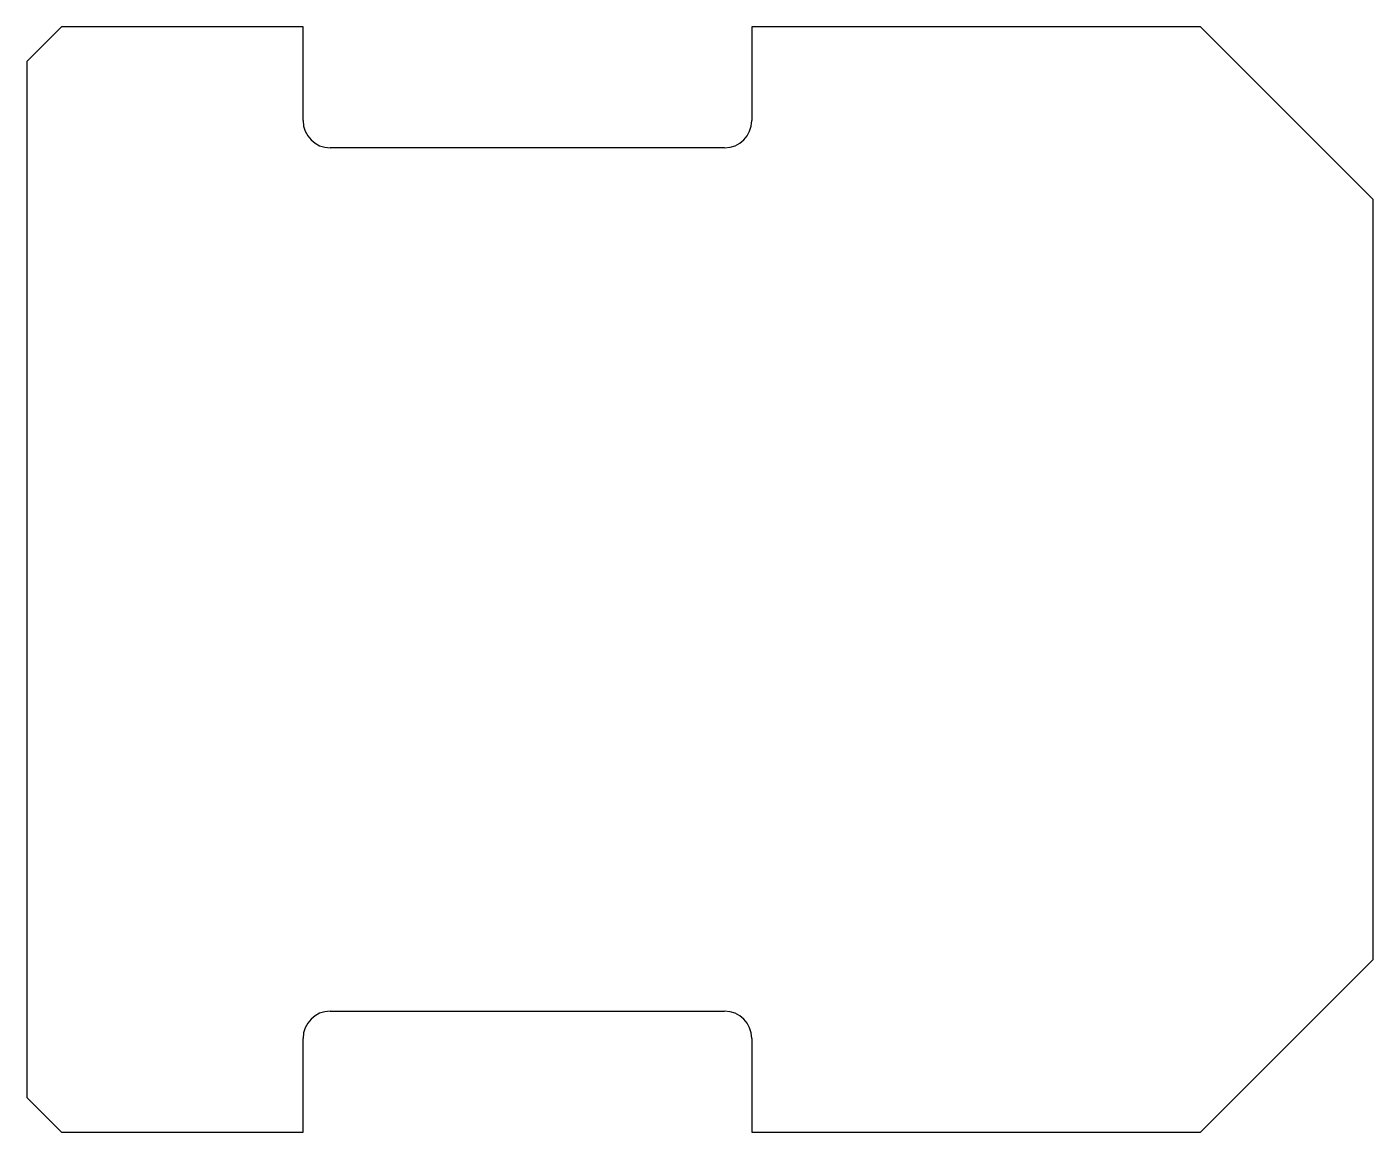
# Model space of a CAD drawing. Extents: x 68.2 to 167.2, y -145.7 to -64.4.
import ezdxf

# ---------------------------------------------------------------- set-up
doc = ezdxf.new("R2010")
doc.units = 0
doc.layers.add('BLACK', color=7, linetype='CONTINUOUS')

msp = doc.modelspace()

# ---------------------------------------------------------------- linework, layer by layer
at = {"layer": 'BLACK', "linetype": 'CONTINUOUS'}
for p, q in [((70.7, -64.37), (68.16, -66.91)), ((88.48, -64.37), (70.7, -64.37)), ((88.48, -71.26), (88.48, -64.37)), ((121.5, -64.37), (121.5, -71.26)), ((154.52, -64.37), (121.5, -64.37)), ((167.22, -77.07), (154.52, -64.37)), ((68.16, -66.91), (68.16, -143.11)), ((119.5, -73.26), (90.48, -73.26)), ((167.22, -132.95), (167.22, -77.07)), ((154.52, -145.65), (167.22, -132.95)), ((90.48, -136.76), (119.5, -136.76)), ((88.48, -145.65), (88.48, -138.76)), ((121.5, -138.76), (121.5, -145.65)), ((68.16, -143.11), (70.7, -145.65)), ((70.7, -145.65), (88.48, -145.65)), ((121.5, -145.65), (154.52, -145.65))]:
    msp.add_line(p, q, dxfattribs=at)
at = {"layer": 'BLACK'}
for centre, start, end in [((90.48, -71.26), -180, -90), ((119.5, -71.26), -90, 0), ((90.48, -138.76), 90, 180), ((119.5, -138.76), 0, 90)]:
    msp.add_arc(centre, 2, start, end, dxfattribs=at)

doc.saveas('drawing.dxf')
